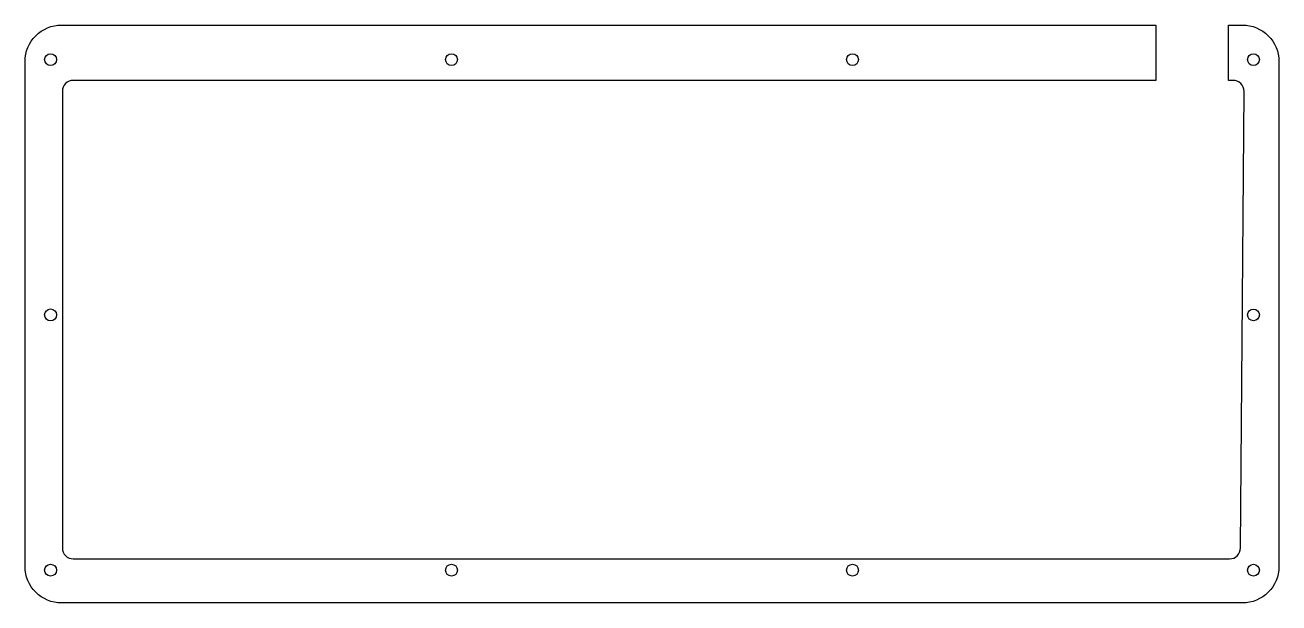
# Model space of a CAD drawing. Header units: millimetres. Extents: x -15 to 329, y -139 to 20.
import ezdxf

# ---------------------------------------------------------------- set-up
doc = ezdxf.new("R2010")
doc.units = ezdxf.units.MM
doc.layers.get('0').update_dxf_attribs({"linetype": 'CONTINUOUS'})

msp = doc.modelspace()

# ---------------------------------------------------------------- linework, layer by layer
msp.add_lwpolyline([(315.49, 4.79), (315.49, 20), (319.32, 20, -0.414214), (329.33, 10), (329.33, -128.82, -0.414214), (319.32, -138.82), (-5, -138.82, -0.414214), (-15, -128.82), (-15, 10, -0.414214), (-5, 20), (295.49, 20), (295.49, 4.79), (-1.75, 4.79, 0.414214), (-4.75, 1.79), (-4.75, -123.71, 0.414214), (-1.75, -126.71), (315.75, -126.71, 0.413228), (318.75, -123.72), (319.75, 1.78, 0.4152), (316.75, 4.79)], format="xyb", close=True)
for centre, radius in [((-8, 10.5), 1.63), ((102.11, 10.5), 1.63), ((212.22, 10.5), 1.63), ((322.33, 10.5), 1.62), ((-8, -59.66), 1.63), ((322.33, -59.66), 1.62), ((-8, -129.82), 1.63), ((102.11, -129.82), 1.63), ((212.22, -129.82), 1.63), ((322.33, -129.82), 1.62)]:
    msp.add_circle(centre, radius)

doc.saveas('drawing.dxf')
